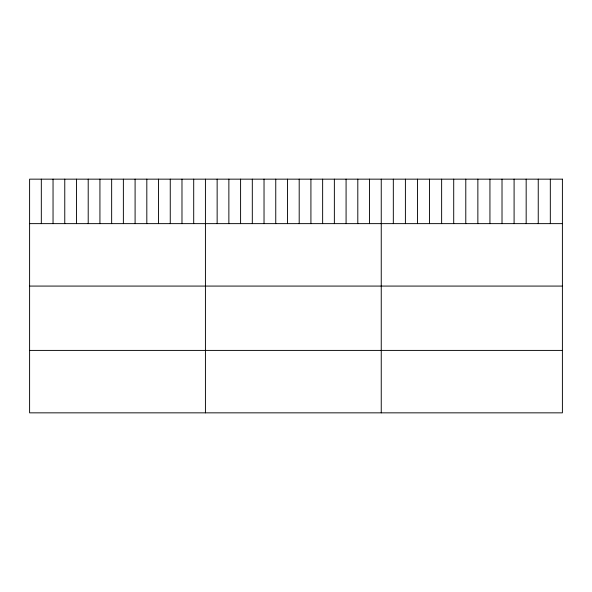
<?xml version="1.0" encoding="UTF-8"?>
<svg xmlns="http://www.w3.org/2000/svg" width="592" height="592" viewBox="0 0 592 592"><rect width="100%" height="100%" fill="white"/><g stroke="black" fill="none" stroke-linecap="round" stroke-linejoin="round"><path stroke-width="0.89" d="M29.6 223.635L562.4 223.635M29.6 286.077L562.4 286.077M29.6 350.405L562.4 350.405M550.323 179.154L550.323 223.635M538.246 179.154L538.246 223.635M526.17 179.154L526.17 223.635M514.093 179.154L514.093 223.635M502.016 179.154L502.016 223.635M489.939 179.154L489.939 223.635M477.862 179.154L477.862 223.635M465.786 179.154L465.786 223.635M453.709 179.154L453.709 223.635M441.632 179.154L441.632 223.635M429.555 179.154L429.555 223.635M417.478 179.154L417.478 223.635M405.402 179.154L405.402 223.635M393.325 179.154L393.325 223.635M381.248 179.154L381.248 412.846M369.526 179.154L369.526 223.635M357.805 179.154L357.805 223.635M346.083 179.154L346.083 223.635M334.362 179.154L334.362 223.635M322.64 179.154L322.64 223.635M310.918 179.154L310.918 223.635M299.197 179.154L299.197 223.635M287.475 179.154L287.475 223.635M275.754 179.154L275.754 223.635M264.032 179.154L264.032 223.635M252.31 179.154L252.31 223.635M240.589 179.154L240.589 223.635M228.867 179.154L228.867 223.635M217.146 179.154L217.146 223.635M205.424 179.154L205.424 412.846M193.702 179.154L193.702 223.635M181.981 179.154L181.981 223.635M170.259 179.154L170.259 223.635M158.538 179.154L158.538 223.635M146.816 179.154L146.816 223.635M135.094 179.154L135.094 223.635M123.373 179.154L123.373 223.635M111.651 179.154L111.651 223.635M99.93 179.154L99.93 223.635M88.208 179.154L88.208 223.635M76.486 179.154L76.486 223.635M64.765 179.154L64.765 223.635M53.043 179.154L53.043 223.635M41.322 179.154L41.322 223.635M562.4 179.154L29.6 179.154L29.6 412.846L562.4 412.846L562.4 179.154"/></g></svg>
